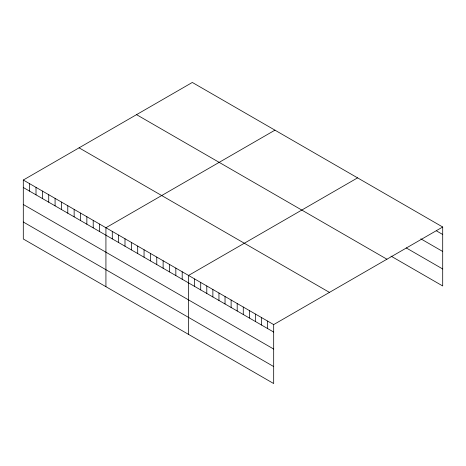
<?xml version="1.0" encoding="UTF-8"?>
<svg xmlns="http://www.w3.org/2000/svg" width="466" height="466" viewBox="0 0 466 466"><rect width="100%" height="100%" fill="white"/><g stroke="black" fill="none" stroke-linecap="round" stroke-linejoin="round"><path stroke-width="0.7" d="M23.3 180.033L273.682 324.592L273.682 383.547L23.3 238.988L23.3 180.033L192.318 82.453L442.7 227.012L442.7 285.967L391.015 256.125M274.946 130.16L105.928 227.74L105.928 286.695M357.573 177.861L188.549 275.441L188.549 334.396M273.682 324.592L442.7 227.012M436.619 230.967L442.7 234.48M420.81 238.831L442.7 251.471M406.218 247.912L442.7 268.975M136.544 114.653L386.926 259.213M79.074 147.833L329.456 292.392M23.3 187.507L273.682 332.06M23.3 204.498L273.682 349.051M23.3 222.002L273.682 366.556M267.601 321.08L267.601 328.553M261.519 317.573L261.519 325.041M255.438 314.061L255.438 321.528M249.357 310.548L249.357 318.022M243.275 307.036L243.275 314.509M237.194 303.529L237.194 310.997M231.119 300.017L231.119 307.49M225.037 296.504L225.037 303.978M218.956 292.998L218.956 300.465M212.875 289.485L212.875 296.959M206.793 285.973L206.793 293.446M200.712 282.466L200.712 289.934M194.631 278.953L194.631 286.427M182.194 271.771L182.194 279.245M175.839 268.101L175.839 275.575M169.484 264.432L169.484 271.905M163.129 260.762L163.129 268.235M156.774 257.098L156.774 264.566M150.419 253.428L150.419 260.896M144.058 249.759L144.058 257.226M137.703 246.089L137.703 253.556M131.348 242.419L131.348 249.887M124.993 238.749L124.993 246.217M118.638 235.08L118.638 242.547M112.283 231.41L112.283 238.877M99.573 224.07L99.573 231.538M93.212 220.401L93.212 227.868M86.857 216.731L86.857 224.204M80.501 213.061L80.501 220.535M74.146 209.391L74.146 216.865M67.791 205.722L67.791 213.195M61.436 202.052L61.436 209.525M55.081 198.382L55.081 205.856M48.726 194.712L48.726 202.186M42.365 191.043L42.365 198.516M36.01 187.373L36.01 194.846M29.655 183.703L29.655 191.177"/></g></svg>
